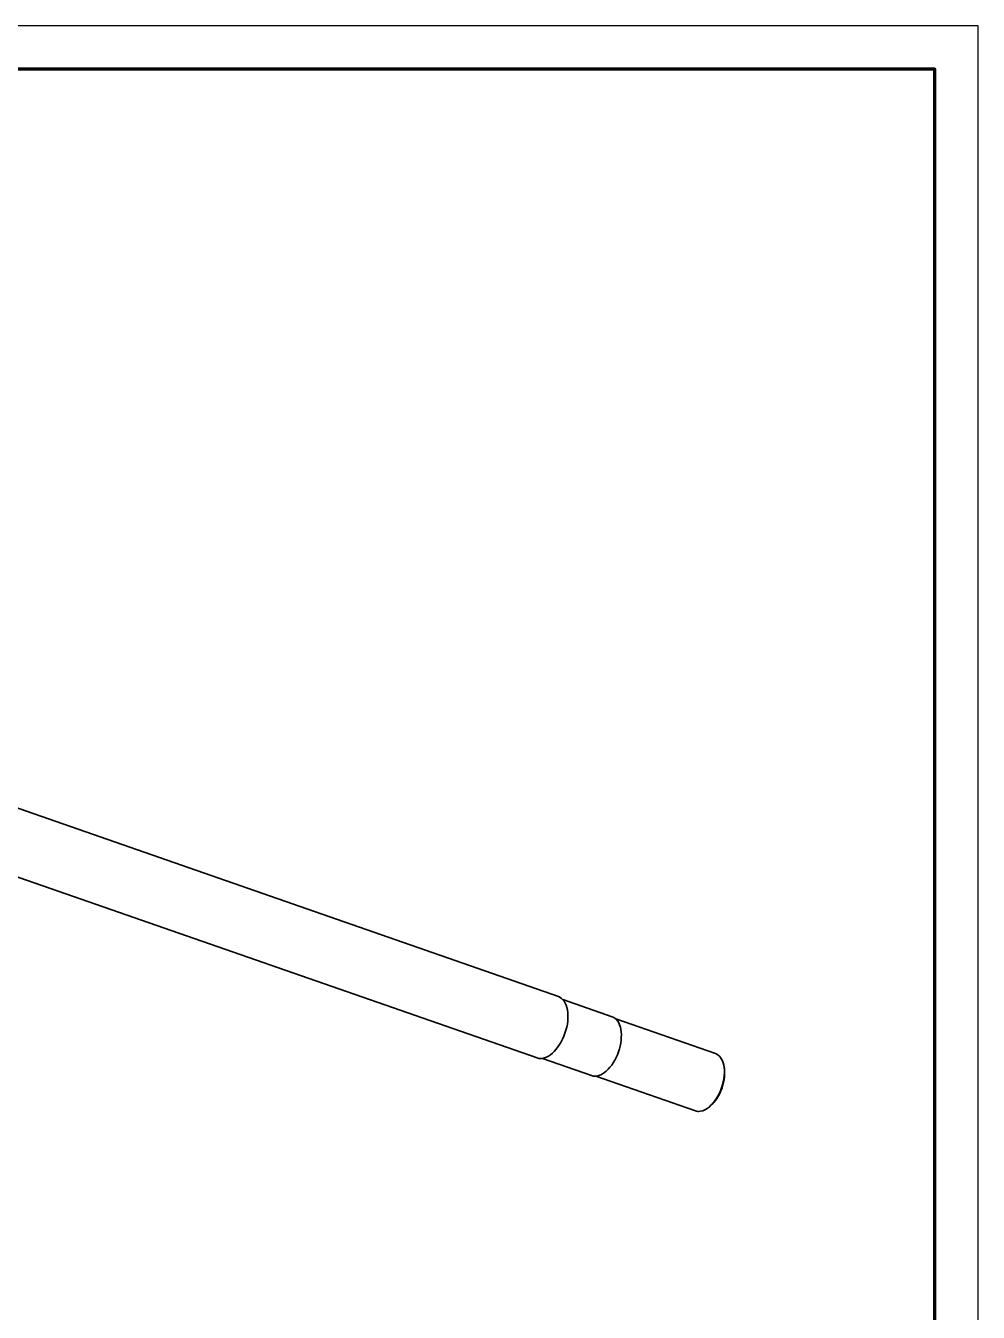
# Model space of a CAD drawing. Header units: millimetres. Extents: x 0 to 420, y 0 to 297.
# Drawn here: x 310.1 to 420, y 148.5 to 297 of the extents above; entities that cross this region are included whole.
import ezdxf

# ---------------------------------------------------------------- set-up
doc = ezdxf.new("R2010")
doc.units = ezdxf.units.MM

msp = doc.modelspace()

# ---------------------------------------------------------------- linework, layer by layer
at = {"color": 1, "lineweight": 35}
for p, q in [((371.57, 184.94), (273.96, 218.96)), ((369.1, 177.86), (271.49, 211.88)), ((371.57, 184.94), (371.76, 184.85)), ((371.76, 184.85), (371.93, 184.73)), ((371.93, 184.73), (372.09, 184.58)), ((377.77, 182.62), (372.08, 184.6)), ((372.09, 184.58), (372.24, 184.4)), ((372.24, 184.4), (372.36, 184.19)), ((372.36, 184.19), (372.47, 183.96)), ((372.47, 183.96), (372.55, 183.69)), ((372.55, 183.69), (372.61, 183.41)), ((372.61, 183.41), (372.66, 183.11)), ((372.66, 183.11), (372.67, 182.79)), ((372.67, 182.79), (372.67, 182.45)), ((372.53, 181.41), (372.44, 181.05)), ((372.6, 181.76), (372.53, 181.41)), ((372.65, 182.11), (372.6, 181.76)), ((372.67, 182.45), (372.65, 182.11)), ((377.77, 182.62), (377.95, 182.54)), ((377.95, 182.54), (378.12, 182.42)), ((378.12, 182.42), (378.27, 182.28)), ((389.68, 178.36), (378.18, 182.37)), ((378.27, 182.28), (378.41, 182.1)), ((378.41, 182.1), (378.53, 181.9)), ((378.53, 181.9), (378.63, 181.67)), ((378.63, 181.67), (378.71, 181.42)), ((378.71, 181.42), (378.77, 181.15)), ((371.88, 179.7), (371.7, 179.4)), ((372.05, 180.02), (371.88, 179.7)), ((372.19, 180.36), (372.05, 180.02)), ((372.32, 180.7), (372.19, 180.36)), ((372.44, 181.05), (372.32, 180.7)), ((378.8, 179.9), (378.75, 179.57)), ((378.77, 181.15), (378.81, 180.86)), ((378.82, 180.23), (378.8, 179.9)), ((378.81, 180.86), (378.83, 180.55)), ((378.83, 180.55), (378.82, 180.23)), ((370.64, 178.22), (370.41, 178.07)), ((370.87, 178.4), (370.64, 178.22)), ((371.09, 178.61), (370.87, 178.4)), ((371.3, 178.85), (371.09, 178.61)), ((371.51, 179.12), (371.3, 178.85)), ((371.7, 179.4), (371.51, 179.12)), ((378.37, 178.22), (378.22, 177.9)), ((378.49, 178.55), (378.37, 178.22)), ((378.6, 178.89), (378.49, 178.55)), ((378.69, 179.23), (378.6, 178.89)), ((378.75, 179.57), (378.69, 179.23)), ((389.85, 178.28), (389.68, 178.36)), ((390.01, 178.18), (389.85, 178.28)), ((369.3, 177.8), (369.1, 177.86)), ((369.51, 177.79), (369.3, 177.8)), ((369.73, 177.81), (369.51, 177.79)), ((375.4, 175.82), (369.71, 177.8)), ((369.96, 177.86), (369.73, 177.81)), ((370.18, 177.95), (369.96, 177.86)), ((370.41, 178.07), (370.18, 177.95)), ((377.51, 176.78), (377.31, 176.55)), ((377.71, 177.03), (377.51, 176.78)), ((377.89, 177.3), (377.71, 177.03)), ((378.07, 177.59), (377.89, 177.3)), ((378.22, 177.9), (378.07, 177.59)), ((390.15, 178.05), (390.01, 178.18)), ((390.28, 177.89), (390.15, 178.05)), ((390.39, 177.71), (390.28, 177.89)), ((390.49, 177.51), (390.39, 177.71)), ((390.57, 177.28), (390.49, 177.51)), ((390.64, 177.04), (390.57, 177.28)), ((390.68, 176.75), (390.64, 177.04)), ((390.67, 176.87), (390.64, 177.04)), ((390.67, 176.87), (390.72, 176.6)), ((390.71, 176.44), (390.68, 176.75)), ((375.59, 175.77), (375.4, 175.82)), ((375.79, 175.75), (375.59, 175.77)), ((376, 175.77), (375.79, 175.75)), ((387.38, 171.75), (375.88, 175.76)), ((376.22, 175.82), (376, 175.77)), ((376.44, 175.91), (376.22, 175.82)), ((376.66, 176.02), (376.44, 175.91)), ((376.88, 176.17), (376.66, 176.02)), ((377.09, 176.34), (376.88, 176.17)), ((377.31, 176.55), (377.09, 176.34)), ((390.58, 175.09), (390.65, 175.44)), ((390.68, 175.36), (390.62, 175.04)), ((390.65, 175.44), (390.69, 175.78)), ((390.72, 175.69), (390.68, 175.36)), ((390.69, 175.78), (390.71, 176.12)), ((390.71, 176.12), (390.71, 176.44)), ((390.72, 176.6), (390.74, 176.31)), ((390.74, 176), (390.72, 175.69)), ((390.74, 176.31), (390.74, 176)), ((390.18, 173.76), (390.02, 173.47)), ((390.11, 173.74), (390.26, 174.07)), ((390.32, 174.07), (390.18, 173.76)), ((390.26, 174.07), (390.39, 174.41)), ((390.44, 174.39), (390.32, 174.07)), ((390.39, 174.41), (390.49, 174.75)), ((390.54, 174.71), (390.44, 174.39)), ((390.49, 174.75), (390.58, 175.09)), ((390.62, 175.04), (390.54, 174.71)), ((388.95, 172.19), (389.16, 172.39)), ((389.08, 172.3), (388.95, 172.19)), ((389.28, 172.48), (389.08, 172.3)), ((389.16, 172.39), (389.38, 172.61)), ((389.48, 172.7), (389.28, 172.48)), ((389.38, 172.61), (389.58, 172.86)), ((389.67, 172.93), (389.48, 172.7)), ((389.58, 172.86), (389.77, 173.14)), ((389.86, 173.19), (389.67, 172.93)), ((389.77, 173.14), (389.95, 173.43)), ((390.02, 173.47), (389.86, 173.19)), ((389.95, 173.43), (390.11, 173.74)), ((387.38, 171.75), (387.51, 171.71)), ((387.51, 171.71), (387.64, 171.69)), ((387.64, 171.69), (387.78, 171.69)), ((387.78, 171.69), (387.93, 171.7)), ((387.93, 171.7), (388.23, 171.77)), ((388.23, 171.77), (388.53, 171.9)), ((388.53, 171.9), (388.74, 172.03)), ((388.74, 172.03), (388.95, 172.19))]:
    msp.add_line(p, q, dxfattribs=at)
at = {"color": 7, "lineweight": 25}
msp.add_lwpolyline([(0, 0), (420, 0), (420, 297), (0, 297)], close=True, dxfattribs=at)
at = {"color": 7, "lineweight": 70}
msp.add_lwpolyline([(20, 5), (415, 5), (415, 292), (20, 292)], close=True, dxfattribs=at)

doc.saveas('drawing.dxf')
